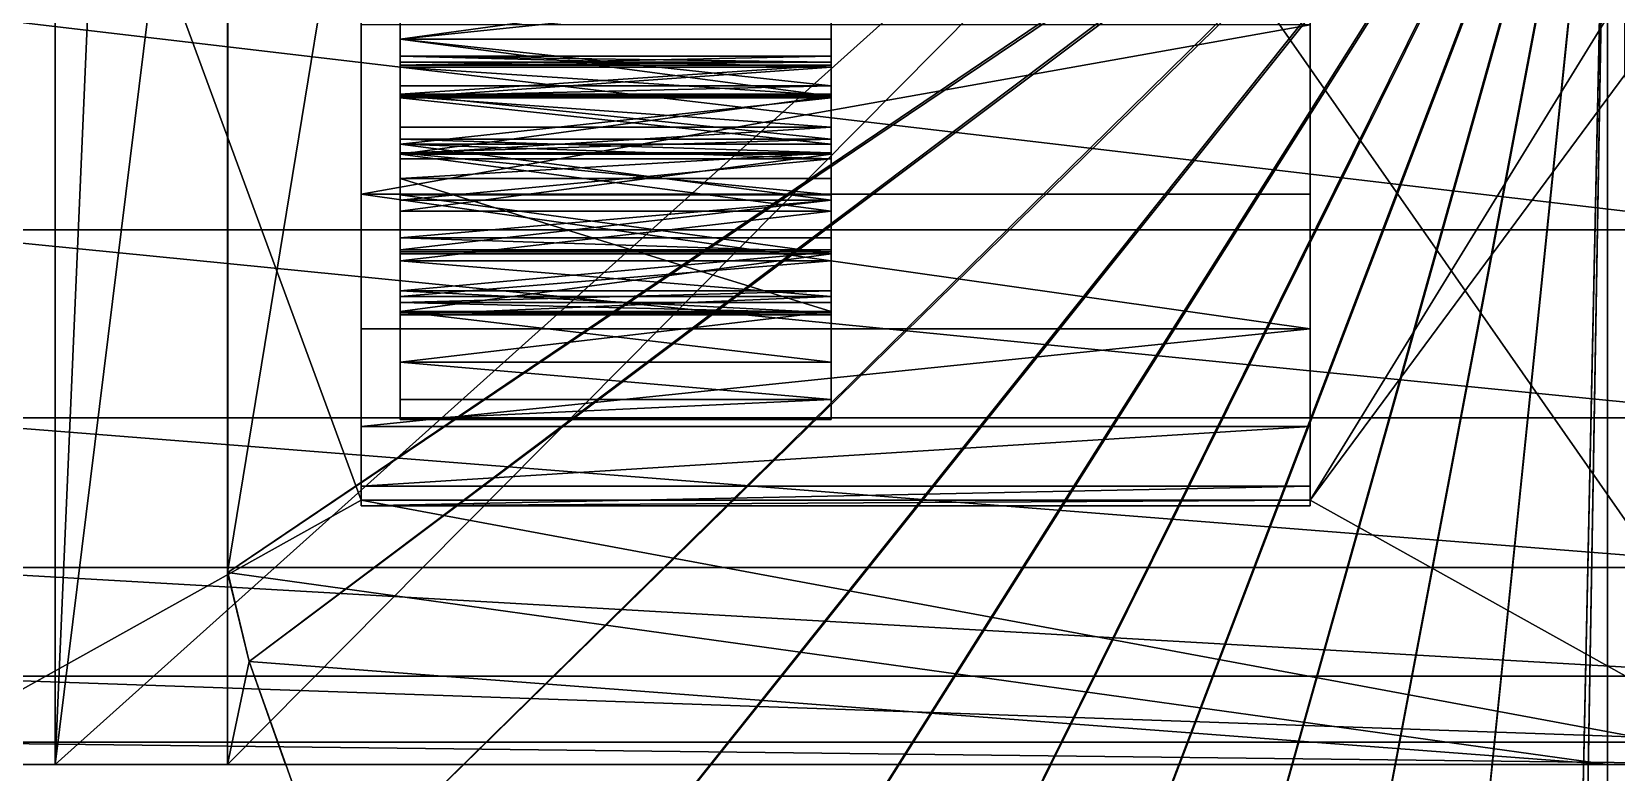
# Model space of a CAD drawing. Extents: x -30 to 83, y -53 to 60.
# Drawn here: x 40.73 to 59.1, y -40.09 to -31.5 of the extents above; entities that cross this region are included whole.
import ezdxf

# ---------------------------------------------------------------- set-up
doc = ezdxf.new("R2010")
doc.units = 0
doc.header["$MEASUREMENT"] = 0

msp = doc.modelspace()

# ---------------------------------------------------------------- linework, layer by layer
for points in [[(63.169998, -40), (-9.17, -40), (63.169998, 60)], [(-9.17, 60), (63.169998, 60), (-9.17, -40)], [(41, 60, 89), (41, 58, 70), (41, -40, 89)], [(41, -40, 89), (63, -40, 89), (41, 60, 89)], [(63, 60, 89), (41, 60, 89), (63, -40, 89)], [(59.002998, 60, 87.002998), (59.002998, -40, 87.002998), (42.998001, -37.775597, 87.002998)], [(42.998001, -37.775597, 87.002998), (42.998001, 60, 87.002998), (59.002998, 60, 87.002998)], [(42.998001, 60, 87.002998), (42.998001, -37.775597, 87.002998), (42.998001, 6.15, 70.998001)], [(59.002998, 60, 87.002998), (59.002998, 6.15, 70.998001), (59.002998, -40, 87.002998)], [(-7.187, 58, 2), (-7.187, -40, 2), (61.187, -40, 2)], [(61.187, 58, 2), (-7.187, 58, 2), (61.187, -40, 2)], [(41, 58, 70), (41, 58, 69), (41, -40, 69)], [(41, 58, 70), (41, -40, 69), (41, -40, 89)], [(41, 58, 69), (42.998001, 6.15, 69), (41, -40, 69)], [(61.187, 58, 69), (61.187, -40, 69), (59.002998, 6.15, 69)], [(42.998001, -23.855, 69), (41, -40, 69), (42.998001, 6.15, 69)], [(42.998001, 6.15, 70.998001), (42.998001, -37.775597, 87.002998), (42.998001, -23.855, 70.998001)], [(59.002998, -23.855, 69), (59.002998, 6.15, 69), (61.187, -40, 69)], [(59.002998, -23.855, 70.998001), (59.002998, -40, 87.002998), (59.002998, 6.15, 70.998001)], [(59, -27.003, 87), (43, -6.998, 87), (43, -37.774235, 87)], [(43, -6.998, 87), (43, -24.5, 74.002998), (43, -37.774235, 87)], [(45, -14.962997, 52.002998), (45, -32.268997, 51.228001), (45, -30.264, 55.716999)], [(45, -32.268997, 51.228001), (45, -14.962997, 52.002998), (45, -32.240997, 51.181)], [(45, -32.225998, 48.671001), (45, -14.962997, 52.002998), (45, -32.225998, 43.328999)], [(45, -31.890999, 49.276001), (45, -14.962997, 52.002998), (45, -32.225998, 48.671001)], [(45, -31.852997, 49.501999), (45, -14.962997, 52.002998), (45, -31.890999, 49.276001)], [(45, -31.782997, 49.957001), (45, -14.962997, 52.002998), (45, -31.852997, 49.501999)], [(45, -31.914001, 50.637001), (45, -14.962997, 52.002998), (45, -31.782997, 49.957001)], [(45, -31.914001, 50.637001), (45, -32.240997, 51.181), (45, -14.962997, 52.002998)], [(45, -31.890999, 42.723999), (45, -32.225998, 43.328999), (45, -14.962997, 52.002998)], [(45, -31.914001, 41.362999), (45, -14.962997, 52.002998), (45, -30.898003, 36.553001)], [(45, -31.782997, 42.042999), (45, -14.962997, 52.002998), (45, -31.914001, 41.362999)], [(45, -31.782997, 42.042999), (45, -31.890999, 42.723999), (45, -14.962997, 52.002998)], [(50, -31.782997, 42.042999), (50, -31.914001, 41.362999), (50, -14.962997, 39.998001)], [(50, -31.914001, 50.637001), (50, -14.962997, 39.998001), (50, -30.898003, 55.446999)], [(50, -14.962997, 39.998001), (50, -31.852997, 49.501999), (50, -31.890999, 49.276001)], [(50, -14.962997, 39.998001), (50, -31.890999, 49.276001), (50, -32.225998, 48.671001)], [(50, -31.782997, 49.957001), (50, -14.962997, 39.998001), (50, -31.914001, 50.637001)], [(50, -31.852997, 49.501999), (50, -14.962997, 39.998001), (50, -31.782997, 49.957001)], [(50, -14.962997, 39.998001), (50, -32.746002, 48.217999), (50, -32.225998, 43.328999)], [(50, -31.890999, 42.723999), (50, -14.962997, 39.998001), (50, -32.225998, 43.328999)], [(50, -32.225998, 48.671001), (50, -32.746002, 48.217999), (50, -14.962997, 39.998001)], [(50, -31.782997, 42.042999), (50, -14.962997, 39.998001), (50, -31.890999, 42.723999)], [(50, -31.914001, 41.362999), (50, -30.264, 36.283001), (50, -14.962997, 39.998001)], [(44.548996, -19.522129, 38.693001), (44.548996, -20.394131, 39.999001), (44.548996, -33.385128, 31.499001)], [(44.548996, -33.385128, 31.499001), (44.548996, -31.422131, 28.562), (44.548996, -19.522129, 38.693001)], [(55.553993, -19.522129, 38.693001), (55.553993, -33.385128, 31.499001), (55.553993, -20.394131, 39.999001)], [(55.553993, -33.385128, 31.499001), (55.553993, -19.522129, 38.693001), (55.553993, -31.422131, 28.562)], [(44.548996, -34.947128, 34.667), (44.548996, -33.385128, 31.499001), (44.548996, -20.394131, 39.999001)], [(44.548996, -20.394131, 39.999001), (44.548996, -21.08913, 41.407001), (44.548996, -34.947128, 34.667)], [(55.553993, -21.08913, 41.407001), (55.553993, -20.394131, 39.999001), (55.553993, -34.947128, 34.667)], [(55.553993, -33.385128, 31.499001), (55.553993, -34.947128, 34.667), (55.553993, -20.394131, 39.999001)], [(44.548996, -21.08913, 41.407001), (44.548996, -21.593128, 42.894001), (44.548996, -36.08213, 38.011002)], [(44.548996, -36.08213, 38.011002), (44.548996, -34.947128, 34.667), (44.548996, -21.08913, 41.407001)], [(55.553993, -34.947128, 34.667), (55.553993, -36.08213, 38.011002), (55.553993, -21.08913, 41.407001)], [(55.553993, -21.593128, 42.894001), (55.553993, -21.08913, 41.407001), (55.553993, -36.08213, 38.011002)], [(44.548996, -36.771133, 41.474998), (44.548996, -36.08213, 38.011002), (44.548996, -21.593128, 42.894001)], [(44.548996, -21.593128, 42.894001), (44.548996, -21.900131, 44.432999), (44.548996, -36.771133, 41.474998)], [(55.553993, -21.900131, 44.432999), (55.553993, -21.593128, 42.894001), (55.553993, -36.771133, 41.474998)], [(55.553993, -36.08213, 38.011002), (55.553993, -36.771133, 41.474998), (55.553993, -21.593128, 42.894001)], [(39.050995, -40, 45.998001), (44.548996, -36.936729, 45.998001), (39.050995, -22.001999, 45.998001)], [(44.548996, -22.001999, 45.998001), (39.050995, -22.001999, 45.998001), (44.548996, -36.936729, 45.998001)], [(44.548996, -36.936729, 45.998001), (44.548996, -37.002129, 45), (44.548996, -21.900131, 44.432999)], [(44.548996, -37.002129, 45), (44.548996, -36.771133, 41.474998), (44.548996, -21.900131, 44.432999)], [(44.548996, -36.936729, 45.998001), (44.548996, -21.900131, 44.432999), (44.548996, -22.001999, 45.998001)], [(55.553993, -36.771133, 41.474998), (55.553993, -37.002129, 45), (55.553993, -21.900131, 44.432999)], [(55.553993, -37.002129, 45), (55.553993, -36.936729, 45.998001), (55.553993, -21.900131, 44.432999)], [(55.553993, -22.001999, 45.998001), (55.553993, -21.900131, 44.432999), (55.553993, -36.936729, 45.998001)], [(55.553993, -22.001999, 45.998001), (55.553993, -36.936729, 45.998001), (59.203995, -31.00013, 45.998001)], [(59.002998, -23.855, 69), (61.187, -40, 69), (41, -40, 69)], [(42.998001, -23.855, 69), (59.002998, -23.855, 69), (41, -40, 69)], [(59.002998, -40, 70.998001), (59.002998, -23.855, 70.998001), (42.998001, -40, 70.998001)], [(59.002998, -23.855, 70.998001), (42.998001, -23.855, 70.998001), (42.998001, -40, 70.998001)], [(42.998001, -40, 70.998001), (42.998001, -23.855, 70.998001), (42.998001, -37.775597, 81.002998)], [(42.998001, -37.775597, 87.002998), (42.998001, -37.775597, 81.002998), (42.998001, -23.855, 70.998001)], [(59.002998, -40, 70.998001), (59.002998, -40, 87.002998), (59.002998, -23.855, 70.998001)], [(43, -24.827, 73.981003), (43, -37.774235, 87), (43, -24.5, 74.002998)], [(43, -25.148001, 73.917), (43, -37.774235, 87), (43, -24.827, 73.981003)], [(43, -25.458, 73.811996), (43, -37.774235, 87), (43, -25.148001, 73.917)], [(43, -37.774235, 87), (43, -25.458, 73.811996), (43, -25.750999, 73.667)], [(43, -37.774235, 87), (43, -25.750999, 73.667), (43, -26.023001, 73.485001)], [(43, -26.023001, 73.485001), (43, -26.27, 73.269997), (43, -37.774235, 87)], [(59, -27.003, 87), (59, -52.959476, 87), (59, -26.023001, 73.485001)], [(59, -26.27, 73.269997), (59, -26.023001, 73.485001), (59, -52.959476, 87)], [(43, -26.485001, 73.023003), (43, -37.774235, 87), (43, -26.27, 73.269997)], [(59, -26.485001, 73.023003), (59, -26.27, 73.269997), (59, -52.959476, 87)], [(43, -26.485001, 73.023003), (43, -26.667, 72.750999), (43, -37.774235, 87)], [(59, -26.667, 72.750999), (59, -26.485001, 73.023003), (59, -52.959476, 87)], [(43, -26.667, 72.750999), (43, -26.812, 72.458), (43, -37.774235, 87)], [(43, -37.774235, 71), (43, -37.774235, 87), (43, -26.812, 72.458)], [(43, -26.917, 72.148003), (43, -37.774235, 71), (43, -26.812, 72.458)], [(59, -26.812, 72.458), (59, -26.667, 72.750999), (59, -52.959476, 87)], [(59, -26.812, 72.458), (59, -52.959476, 87), (59, -26.917, 72.148003)], [(43, -26.981001, 71.827003), (43, -37.774235, 71), (43, -26.917, 72.148003)], [(43, -26.946508, 71), (59, -26.946508, 71), (43, -37.774235, 71)], [(43.250999, -38.805, 71), (43, -37.774235, 71), (59, -26.946508, 71)], [(43, -26.946508, 71), (43, -37.774235, 71), (43, -26.981001, 71.172997)], [(43, -27.003, 71.5), (43, -26.981001, 71.172997), (43, -37.774235, 71)], [(43, -27.003, 71.5), (43, -37.774235, 71), (43, -26.981001, 71.827003)], [(43, -37.774235, 87), (43.250999, -38.805, 87), (59, -27.003, 87)], [(44.206001, -41.502998, 71), (43.250999, -38.805, 71), (59, -26.946508, 71)], [(43.250999, -38.805, 87), (44.206001, -41.502998, 87), (59, -27.003, 87)], [(44.206001, -41.502998, 71), (59, -26.946508, 71), (45.405998, -44.005001, 71)], [(44.206001, -41.502998, 87), (45.405998, -44.005001, 87), (59, -27.003, 87)], [(45.405998, -44.005001, 71), (59, -26.946508, 71), (46.830002, -46.266998, 71)], [(45.405998, -44.005001, 87), (46.830002, -46.266998, 87), (59, -27.003, 87)], [(48.452999, -48.250999, 71), (46.830002, -46.266998, 71), (59, -26.946508, 71)], [(46.830002, -46.266998, 87), (48.452999, -48.250999, 87), (59, -27.003, 87)], [(48.452999, -48.250999, 71), (59, -26.946508, 71), (50.249001, -49.923, 71)], [(50.249001, -49.923, 87), (59, -27.003, 87), (48.452999, -48.250999, 87)], [(50.249001, -49.923, 71), (59, -26.946508, 71), (52.184998, -51.254002, 71)], [(50.249001, -49.923, 87), (52.184998, -51.254002, 87), (59, -27.003, 87)], [(52.184998, -51.254002, 71), (59, -26.946508, 71), (54.230003, -52.221001, 71)], [(52.184998, -51.254002, 87), (54.230003, -52.221001, 87), (59, -27.003, 87)], [(54.230003, -52.221001, 71), (59, -26.946508, 71), (56.348, -52.807999, 71)], [(54.230003, -52.221001, 87), (56.348, -52.807999, 87), (59, -27.003, 87)], [(58.447327, -53, 71), (56.348, -52.807999, 71), (59, -26.946508, 71)], [(58.447327, -53, 87), (59, -27.003, 87), (56.348, -52.807999, 87)], [(58.556694, -53, 71), (58.447327, -53, 71), (59, -26.946508, 71)], [(58.556694, -53, 87), (59, -27.003, 87), (58.447327, -53, 87)], [(59, -52.959476, 71), (58.556694, -53, 71), (59, -26.946508, 71)], [(59, -52.959476, 87), (59, -27.003, 87), (58.556694, -53, 87)], [(59, -26.981001, 71.827003), (59, -26.917, 72.148003), (59, -52.959476, 71)], [(59, -52.959476, 71), (59, -26.917, 72.148003), (59, -52.959476, 87)], [(59, -52.959476, 71), (59, -26.946508, 71), (59, -26.981001, 71.172997)], [(59, -27.003, 71.5), (59, -26.981001, 71.827003), (59, -52.959476, 71)], [(59, -26.981001, 71.172997), (59, -27.003, 71.5), (59, -52.959476, 71)], [(45, -30.898003, 55.446999), (45, -30.264, 55.716999), (45, -32.268997, 51.228001)], [(50, -30.264, 36.283001), (50, -31.914001, 41.362999), (50, -30.898003, 36.553001)], [(45, -31.067001, 55.438999), (45, -30.898003, 55.446999), (45, -32.268997, 51.228001)], [(45, -30.898003, 36.553001), (45, -31.588997, 36.588001), (45, -32.806999, 40.337002)], [(45, -32.268997, 40.771999), (45, -30.898003, 36.553001), (45, -32.806999, 40.337002)], [(45, -32.268997, 40.771999), (45, -31.914001, 41.362999), (45, -30.898003, 36.553001)], [(45, -30.898003, 36.553001), (50, -30.898003, 36.553001), (45, -31.588997, 36.588001)], [(45, -31.588997, 36.588001), (50, -30.898003, 36.553001), (50, -31.588997, 36.588001)], [(50, -30.898003, 55.446999), (50, -31.067001, 55.438999), (50, -32.268997, 51.228001)], [(50, -32.268997, 51.228001), (50, -32.240997, 51.181), (50, -30.898003, 55.446999)], [(50, -32.240997, 51.181), (50, -31.914001, 50.637001), (50, -30.898003, 55.446999)], [(50, -32.268997, 40.771999), (50, -32.806999, 40.337002), (50, -30.898003, 36.553001)], [(50, -32.268997, 40.771999), (50, -30.898003, 36.553001), (50, -31.914001, 41.362999)], [(50, -30.898003, 36.553001), (50, -32.806999, 40.337002), (50, -31.588997, 36.588001)], [(59.203995, -32, 45.998001), (59.203995, -31.00013, 45.998001), (55.553993, -36.936729, 45.998001)], [(39.050995, -33.800129, 27.737), (39.050995, -31.213131, 24.787001), (61.050995, -33.800129, 27.737)], [(61.050995, -31.213131, 24.787001), (61.050995, -33.800129, 27.737), (39.050995, -31.213131, 24.787001)], [(45, -31.588997, 55.411999), (45, -31.067001, 55.438999), (45, -32.268997, 51.228001)], [(50, -31.067001, 55.438999), (45, -31.067001, 55.438999), (45, -31.588997, 55.411999)], [(50, -31.067001, 55.438999), (45, -31.588997, 55.411999), (50, -31.588997, 55.411999)], [(50, -31.067001, 55.438999), (50, -31.588997, 55.411999), (50, -32.268997, 51.228001)], [(44.548996, -33.385128, 31.499001), (55.553993, -33.385128, 31.499001), (55.553993, -31.422131, 28.562)], [(44.548996, -33.385128, 31.499001), (55.553993, -31.422131, 28.562), (44.548996, -31.422131, 28.562)], [(45, -32.806999, 51.662998), (45, -33.455002, 51.896), (45, -31.588997, 55.411999)], [(45, -32.249001, 55.605), (45, -31.588997, 55.411999), (45, -33.455002, 51.896)], [(45, -32.806999, 51.662998), (45, -31.588997, 55.411999), (45, -32.268997, 51.228001)], [(45, -32.973999, 40.276001), (45, -31.588997, 36.588001), (45, -32.128998, 36.431)], [(45, -32.973999, 40.276001), (45, -32.806999, 40.337002), (45, -31.588997, 36.588001)], [(45, -31.588997, 55.411999), (45, -32.249001, 55.605), (50, -32.249001, 55.605)], [(45, -31.588997, 55.411999), (50, -32.249001, 55.605), (50, -31.588997, 55.411999)], [(45, -31.588997, 36.588001), (50, -31.588997, 36.588001), (50, -32.128998, 36.431)], [(45, -31.588997, 36.588001), (50, -32.128998, 36.431), (45, -32.128998, 36.431)], [(50, -31.588997, 55.411999), (50, -32.249001, 55.605), (50, -33.455002, 51.896)], [(50, -33.455002, 51.896), (50, -32.806999, 51.662998), (50, -31.588997, 55.411999)], [(50, -32.806999, 51.662998), (50, -32.268997, 51.228001), (50, -31.588997, 55.411999)], [(50, -32.973999, 40.276001), (50, -31.588997, 36.588001), (50, -32.806999, 40.337002)], [(50, -31.588997, 36.588001), (50, -32.973999, 40.276001), (50, -32.128998, 36.431)], [(45, -31.782997, 49.957001), (45, -31.852997, 49.501999), (50, -31.852997, 49.501999)], [(45, -31.782997, 49.957001), (50, -31.852997, 49.501999), (50, -31.782997, 49.957001)], [(50, -31.914001, 50.637001), (45, -31.914001, 50.637001), (45, -31.782997, 49.957001)], [(50, -31.914001, 50.637001), (45, -31.782997, 49.957001), (50, -31.782997, 49.957001)], [(45, -31.782997, 42.042999), (45, -31.914001, 41.362999), (50, -31.914001, 41.362999)], [(45, -31.782997, 42.042999), (50, -31.914001, 41.362999), (50, -31.782997, 42.042999)], [(45, -31.890999, 42.723999), (45, -31.782997, 42.042999), (50, -31.782997, 42.042999)], [(45, -31.890999, 42.723999), (50, -31.782997, 42.042999), (50, -31.890999, 42.723999)], [(50, -31.852997, 49.501999), (45, -31.852997, 49.501999), (45, -31.890999, 49.276001)], [(50, -31.852997, 49.501999), (45, -31.890999, 49.276001), (50, -31.890999, 49.276001)], [(50, -31.890999, 49.276001), (45, -31.890999, 49.276001), (45, -32.225998, 48.671001)], [(50, -31.890999, 49.276001), (45, -32.225998, 48.671001), (50, -32.225998, 48.671001)], [(45, -32.225998, 43.328999), (45, -31.890999, 42.723999), (50, -31.890999, 42.723999)], [(45, -32.225998, 43.328999), (50, -31.890999, 42.723999), (50, -32.225998, 43.328999)], [(50, -32.240997, 51.181), (45, -32.240997, 51.181), (45, -31.914001, 50.637001)], [(50, -32.240997, 51.181), (45, -31.914001, 50.637001), (50, -31.914001, 50.637001)], [(50, -31.914001, 41.362999), (45, -31.914001, 41.362999), (45, -32.268997, 40.771999)], [(50, -31.914001, 41.362999), (45, -32.268997, 40.771999), (50, -32.268997, 40.771999)], [(45, -32.249001, 36.395), (45, -33.455002, 40.104), (45, -32.128998, 36.431)], [(45, -32.973999, 40.276001), (45, -32.128998, 36.431), (45, -33.455002, 40.104)], [(50, -32.128998, 36.431), (50, -32.249001, 36.395), (45, -32.249001, 36.395)], [(50, -32.128998, 36.431), (45, -32.249001, 36.395), (45, -32.128998, 36.431)], [(50, -33.455002, 40.104), (50, -32.128998, 36.431), (50, -32.973999, 40.276001)], [(50, -32.128998, 36.431), (50, -33.455002, 40.104), (50, -32.249001, 36.395)], [(55.553993, -36.936729, 45.998001), (61.050995, -40, 45.998001), (59.203995, -32, 45.998001)], [(45, -32.746002, 48.217999), (45, -32.225998, 48.671001), (45, -32.225998, 43.328999)], [(45, -32.225998, 43.328999), (45, -32.746002, 43.782001), (45, -32.746002, 48.217999)], [(45, -32.225998, 48.671001), (45, -32.746002, 48.217999), (50, -32.746002, 48.217999)], [(45, -32.225998, 48.671001), (50, -32.746002, 48.217999), (50, -32.225998, 48.671001)], [(45, -32.225998, 43.328999), (50, -32.225998, 43.328999), (50, -32.746002, 43.782001)], [(45, -32.225998, 43.328999), (50, -32.746002, 43.782001), (45, -32.746002, 43.782001)], [(45, -32.268997, 51.228001), (45, -32.240997, 51.181), (50, -32.240997, 51.181)], [(45, -32.268997, 51.228001), (50, -32.240997, 51.181), (50, -32.268997, 51.228001)], [(45, -32.249001, 55.605), (45, -33.455002, 51.896), (45, -32.610001, 55.655998)], [(45, -32.920998, 36.300999), (45, -34.031998, 39.797001), (45, -32.249001, 36.395)], [(45, -33.455002, 40.104), (45, -32.249001, 36.395), (45, -34.031998, 39.797001)], [(45, -32.249001, 55.605), (45, -32.610001, 55.655998), (50, -32.610001, 55.655998)], [(45, -32.249001, 55.605), (50, -32.610001, 55.655998), (50, -32.249001, 55.605)], [(50, -32.249001, 36.395), (50, -32.920998, 36.300999), (45, -32.920998, 36.300999)], [(50, -32.249001, 36.395), (45, -32.920998, 36.300999), (45, -32.249001, 36.395)], [(50, -32.806999, 51.662998), (45, -32.806999, 51.662998), (50, -32.268997, 51.228001)], [(45, -32.268997, 51.228001), (50, -32.268997, 51.228001), (45, -32.806999, 51.662998)], [(45, -32.806999, 40.337002), (50, -32.806999, 40.337002), (45, -32.268997, 40.771999)], [(50, -32.268997, 40.771999), (45, -32.268997, 40.771999), (50, -32.806999, 40.337002)], [(50, -32.746002, 43.782001), (50, -32.225998, 43.328999), (50, -32.746002, 48.217999)], [(50, -32.249001, 55.605), (50, -32.610001, 55.655998), (50, -33.455002, 51.896)], [(50, -34.031998, 39.797001), (50, -32.249001, 36.395), (50, -33.455002, 40.104)], [(50, -32.249001, 36.395), (50, -34.031998, 39.797001), (50, -32.920998, 36.300999)], [(45, -32.920998, 55.699001), (45, -32.610001, 55.655998), (45, -33.893997, 52.127998)], [(45, -33.455002, 51.896), (45, -33.893997, 52.127998), (45, -32.610001, 55.655998)], [(50, -32.610001, 55.655998), (45, -32.610001, 55.655998), (45, -32.920998, 55.699001)], [(50, -32.610001, 55.655998), (45, -32.920998, 55.699001), (50, -32.920998, 55.699001)], [(50, -32.920998, 55.699001), (50, -33.893997, 52.127998), (50, -32.610001, 55.655998)], [(50, -33.893997, 52.127998), (50, -33.455002, 51.896), (50, -32.610001, 55.655998)], [(45, -32.904999, 48.157001), (45, -32.746002, 48.217999), (45, -32.746002, 43.782001)], [(45, -32.904999, 43.842999), (45, -32.904999, 48.157001), (45, -32.746002, 43.782001)], [(45, -32.746002, 48.217999), (45, -32.904999, 48.157001), (50, -32.904999, 48.157001)], [(45, -32.746002, 48.217999), (50, -32.904999, 48.157001), (50, -32.746002, 48.217999)], [(50, -32.746002, 43.782001), (50, -32.904999, 43.842999), (45, -32.904999, 43.842999)], [(50, -32.746002, 43.782001), (45, -32.904999, 43.842999), (45, -32.746002, 43.782001)], [(45, -32.806999, 51.662998), (50, -32.806999, 51.662998), (50, -33.455002, 51.896)], [(45, -32.806999, 51.662998), (50, -33.455002, 51.896), (45, -33.455002, 51.896)], [(45, -32.806999, 40.337002), (45, -32.973999, 40.276001), (50, -32.973999, 40.276001)], [(45, -32.806999, 40.337002), (50, -32.973999, 40.276001), (50, -32.806999, 40.337002)], [(50, -32.746002, 48.217999), (50, -32.904999, 48.157001), (50, -32.904999, 43.842999)], [(50, -32.904999, 43.842999), (50, -32.746002, 43.782001), (50, -32.746002, 48.217999)], [(45, -32.904999, 48.157001), (45, -32.904999, 43.842999), (45, -33.205002, 43.958)], [(45, -32.904999, 48.157001), (45, -33.205002, 43.958), (45, -33.391998, 47.970001)], [(45, -32.904999, 48.157001), (45, -33.391998, 47.970001), (50, -33.391998, 47.970001)], [(45, -32.904999, 48.157001), (50, -33.391998, 47.970001), (50, -32.904999, 48.157001)], [(50, -32.904999, 43.842999), (50, -33.205002, 43.958), (45, -33.205002, 43.958)], [(50, -32.904999, 43.842999), (45, -33.205002, 43.958), (45, -32.904999, 43.842999)], [(45, -33.583, 55.556999), (45, -32.920998, 55.699001), (45, -33.893997, 52.127998)], [(45, -32.920998, 36.300999), (45, -33.583, 36.443001), (45, -34.642998, 38.944)], [(45, -32.920998, 36.300999), (45, -34.642998, 38.944), (45, -34.506996, 39.283001)], [(45, -34.031998, 39.797001), (45, -32.920998, 36.300999), (45, -34.054001, 39.786999)], [(45, -34.506996, 39.283001), (45, -34.054001, 39.786999), (45, -32.920998, 36.300999)], [(50, -33.583, 55.556999), (50, -32.920998, 55.699001), (45, -33.583, 55.556999)], [(45, -32.920998, 55.699001), (45, -33.583, 55.556999), (50, -32.920998, 55.699001)], [(50, -33.583, 36.443001), (45, -32.920998, 36.300999), (50, -32.920998, 36.300999)], [(50, -33.583, 36.443001), (45, -33.583, 36.443001), (45, -32.920998, 36.300999)], [(50, -32.973999, 40.276001), (45, -32.973999, 40.276001), (45, -33.455002, 40.104)], [(50, -32.973999, 40.276001), (45, -33.455002, 40.104), (50, -33.455002, 40.104)], [(50, -33.391998, 47.970001), (50, -33.205002, 43.958), (50, -32.904999, 48.157001)], [(50, -33.205002, 43.958), (50, -32.904999, 43.842999), (50, -32.904999, 48.157001)], [(50, -32.920998, 55.699001), (50, -33.583, 55.556999), (50, -33.893997, 52.127998)], [(50, -33.583, 36.443001), (50, -32.920998, 36.300999), (50, -34.031998, 39.797001)], [(45, -33.205002, 43.895), (45, -34.747002, 44.167999), (45, -33.205002, 43.958)], [(45, -35.334, 47.493), (45, -33.205002, 43.958), (45, -35.768997, 46.974998)], [(45, -34.747002, 47.832001), (45, -33.205002, 43.958), (45, -35.334, 47.493)], [(45, -34.079002, 47.950001), (45, -33.205002, 43.958), (45, -34.747002, 47.832001)], [(45, -33.391998, 47.970001), (45, -33.205002, 43.958), (45, -34.079002, 47.950001)], [(45, -35.768997, 46.974998), (45, -33.205002, 43.958), (45, -36, 46.339001)], [(45, -34.747002, 44.167999), (45, -36, 45.660999), (45, -33.205002, 43.958)], [(45, -36, 46.339001), (45, -33.205002, 43.958), (45, -36, 45.660999)], [(50, -34.747002, 44.167999), (45, -33.205002, 43.895), (50, -33.205002, 43.895)], [(45, -33.205002, 43.958), (50, -33.205002, 43.958), (50, -33.205002, 43.895)], [(45, -33.205002, 43.958), (50, -33.205002, 43.895), (45, -33.205002, 43.895)], [(50, -34.747002, 44.167999), (45, -34.747002, 44.167999), (45, -33.205002, 43.895)], [(50, -33.391998, 47.970001), (50, -34.079002, 47.950001), (50, -33.205002, 43.958)], [(50, -34.747002, 44.167999), (50, -33.205002, 43.958), (50, -34.079002, 47.950001)], [(50, -33.205002, 43.895), (50, -33.205002, 43.958), (50, -34.747002, 44.167999)], [(55.553993, -33.385128, 31.499001), (44.548996, -33.385128, 31.499001), (55.553993, -34.947128, 34.667)], [(44.548996, -34.947128, 34.667), (55.553993, -34.947128, 34.667), (44.548996, -33.385128, 31.499001)], [(50, -33.391998, 47.970001), (45, -33.391998, 47.970001), (50, -34.079002, 47.950001)], [(45, -33.391998, 47.970001), (45, -34.079002, 47.950001), (50, -34.079002, 47.950001)], [(45, -33.455002, 51.896), (50, -33.455002, 51.896), (45, -33.893997, 52.127998)], [(50, -33.455002, 51.896), (50, -33.893997, 52.127998), (45, -33.893997, 52.127998)], [(45, -33.455002, 40.104), (45, -34.031998, 39.797001), (50, -33.455002, 40.104)], [(50, -34.031998, 39.797001), (50, -33.455002, 40.104), (45, -34.031998, 39.797001)], [(45, -34.157997, 55.199001), (45, -33.583, 55.556999), (45, -33.893997, 52.127998)], [(45, -34.157997, 36.800999), (45, -34.573997, 37.334999), (45, -33.583, 36.443001)], [(45, -34.573997, 37.334999), (45, -34.783997, 37.979), (45, -33.583, 36.443001)], [(45, -34.783997, 37.979), (45, -34.761002, 38.654999), (45, -33.583, 36.443001)], [(45, -34.761002, 38.654999), (45, -34.642998, 38.944), (45, -33.583, 36.443001)], [(50, -33.583, 55.556999), (45, -33.583, 55.556999), (45, -34.157997, 55.199001)], [(50, -33.583, 55.556999), (45, -34.157997, 55.199001), (50, -34.157997, 55.199001)], [(50, -33.583, 36.443001), (50, -34.157997, 36.800999), (45, -34.157997, 36.800999)], [(50, -33.583, 36.443001), (45, -34.157997, 36.800999), (45, -33.583, 36.443001)], [(50, -34.157997, 36.800999), (50, -33.583, 36.443001), (50, -34.031998, 39.797001)], [(50, -34.157997, 55.199001), (50, -33.893997, 52.127998), (50, -33.583, 55.556999)], [(39.050995, -33.800129, 27.737), (61.050995, -33.800129, 27.737), (61.050995, -35.981129, 31)], [(39.050995, -35.981129, 31), (39.050995, -33.800129, 27.737), (61.050995, -35.981129, 31)], [(45, -34.054001, 52.213001), (45, -34.506996, 52.716999), (45, -33.893997, 52.127998)], [(45, -34.506996, 52.716999), (45, -34.761002, 53.345001), (45, -33.893997, 52.127998)], [(45, -33.893997, 52.127998), (45, -34.761002, 53.345001), (45, -34.783997, 54.021)], [(45, -33.893997, 52.127998), (45, -34.783997, 54.021), (45, -34.573997, 54.665001)], [(45, -33.893997, 52.127998), (45, -34.573997, 54.665001), (45, -34.157997, 55.199001)], [(45, -33.893997, 52.127998), (50, -33.893997, 52.127998), (50, -34.054001, 52.213001)], [(45, -33.893997, 52.127998), (50, -34.054001, 52.213001), (45, -34.054001, 52.213001)], [(50, -34.054001, 52.213001), (50, -33.893997, 52.127998), (50, -34.573997, 54.665001)], [(50, -34.157997, 55.199001), (50, -34.573997, 54.665001), (50, -33.893997, 52.127998)], [(45, -34.031998, 39.797001), (45, -34.054001, 39.786999), (50, -34.054001, 39.786999)], [(45, -34.031998, 39.797001), (50, -34.054001, 39.786999), (50, -34.031998, 39.797001)], [(45, -34.506996, 52.716999), (45, -34.054001, 52.213001), (50, -34.054001, 52.213001)], [(45, -34.506996, 52.716999), (50, -34.054001, 52.213001), (50, -34.506996, 52.716999)], [(45, -34.054001, 39.786999), (45, -34.506996, 39.283001), (50, -34.054001, 39.786999)], [(45, -34.506996, 39.283001), (50, -34.506996, 39.283001), (50, -34.054001, 39.786999)], [(50, -34.079002, 47.950001), (45, -34.079002, 47.950001), (45, -34.747002, 47.832001)], [(50, -34.079002, 47.950001), (45, -34.747002, 47.832001), (50, -34.747002, 47.832001)], [(45, -34.157997, 55.199001), (45, -34.573997, 54.665001), (50, -34.573997, 54.665001)], [(45, -34.157997, 55.199001), (50, -34.573997, 54.665001), (50, -34.157997, 55.199001)], [(45, -34.573997, 37.334999), (45, -34.157997, 36.800999), (50, -34.157997, 36.800999)], [(45, -34.573997, 37.334999), (50, -34.157997, 36.800999), (50, -34.573997, 37.334999)], [(50, -34.054001, 39.786999), (50, -34.506996, 39.283001), (50, -34.031998, 39.797001)], [(50, -34.506996, 39.283001), (50, -34.642998, 38.944), (50, -34.031998, 39.797001)], [(50, -34.031998, 39.797001), (50, -34.642998, 38.944), (50, -34.783997, 37.979)], [(50, -34.031998, 39.797001), (50, -34.783997, 37.979), (50, -34.573997, 37.334999)], [(50, -34.031998, 39.797001), (50, -34.573997, 37.334999), (50, -34.157997, 36.800999)], [(50, -34.506996, 52.716999), (50, -34.054001, 52.213001), (50, -34.573997, 54.665001)], [(50, -35.334, 44.507), (50, -34.079002, 47.950001), (50, -35.768997, 45.025002)], [(50, -34.747002, 44.167999), (50, -34.079002, 47.950001), (50, -35.334, 44.507)], [(50, -36, 45.660999), (50, -35.768997, 45.025002), (50, -34.079002, 47.950001)], [(50, -36, 45.660999), (50, -34.079002, 47.950001), (50, -34.747002, 47.832001)], [(50, -34.761002, 53.345001), (45, -34.761002, 53.345001), (45, -34.506996, 52.716999)], [(50, -34.761002, 53.345001), (45, -34.506996, 52.716999), (50, -34.506996, 52.716999)], [(50, -34.506996, 39.283001), (45, -34.506996, 39.283001), (45, -34.642998, 38.944)], [(50, -34.506996, 39.283001), (45, -34.642998, 38.944), (50, -34.642998, 38.944)], [(50, -34.761002, 53.345001), (50, -34.506996, 52.716999), (50, -34.783997, 54.021)], [(50, -34.573997, 54.665001), (50, -34.783997, 54.021), (50, -34.506996, 52.716999)], [(50, -34.573997, 54.665001), (45, -34.573997, 54.665001), (45, -34.783997, 54.021)], [(50, -34.573997, 54.665001), (45, -34.783997, 54.021), (50, -34.783997, 54.021)], [(45, -34.783997, 37.979), (45, -34.573997, 37.334999), (50, -34.573997, 37.334999)], [(45, -34.783997, 37.979), (50, -34.573997, 37.334999), (50, -34.783997, 37.979)], [(45, -34.642998, 38.944), (45, -34.761002, 38.654999), (50, -34.761002, 38.654999)], [(45, -34.642998, 38.944), (50, -34.761002, 38.654999), (50, -34.642998, 38.944)], [(50, -34.761002, 38.654999), (50, -34.783997, 37.979), (50, -34.642998, 38.944)], [(45, -35.334, 44.507), (45, -36, 45.660999), (45, -34.747002, 44.167999)], [(45, -34.747002, 47.832001), (45, -35.334, 47.493), (50, -35.334, 47.493)], [(45, -34.747002, 47.832001), (50, -35.334, 47.493), (50, -34.747002, 47.832001)], [(50, -34.747002, 44.167999), (50, -35.334, 44.507), (45, -35.334, 44.507)], [(50, -34.747002, 44.167999), (45, -35.334, 44.507), (45, -34.747002, 44.167999)], [(50, -34.783997, 54.021), (45, -34.783997, 54.021), (45, -34.761002, 53.345001)], [(50, -34.783997, 54.021), (45, -34.761002, 53.345001), (50, -34.761002, 53.345001)], [(50, -34.761002, 38.654999), (45, -34.761002, 38.654999), (45, -34.783997, 37.979)], [(50, -34.761002, 38.654999), (45, -34.783997, 37.979), (50, -34.783997, 37.979)], [(50, -35.334, 47.493), (50, -36, 46.339001), (50, -34.747002, 47.832001)], [(50, -36, 45.660999), (50, -34.747002, 47.832001), (50, -36, 46.339001)], [(44.548996, -36.08213, 38.011002), (55.553993, -36.08213, 38.011002), (55.553993, -34.947128, 34.667)], [(44.548996, -36.08213, 38.011002), (55.553993, -34.947128, 34.667), (44.548996, -34.947128, 34.667)], [(45, -35.768997, 45.025002), (45, -36, 45.660999), (45, -35.334, 44.507)], [(45, -35.334, 47.493), (45, -35.768997, 46.974998), (50, -35.768997, 46.974998)], [(45, -35.334, 47.493), (50, -35.768997, 46.974998), (50, -35.334, 47.493)], [(50, -35.768997, 45.025002), (45, -35.768997, 45.025002), (45, -35.334, 44.507)], [(50, -35.768997, 45.025002), (45, -35.334, 44.507), (50, -35.334, 44.507)], [(50, -35.768997, 46.974998), (50, -36, 46.339001), (50, -35.334, 47.493)], [(50, -35.768997, 46.974998), (45, -35.768997, 46.974998), (45, -36, 46.339001)], [(50, -35.768997, 46.974998), (45, -36, 46.339001), (50, -36, 46.339001)], [(45, -36, 45.660999), (45, -35.768997, 45.025002), (50, -35.768997, 45.025002)], [(45, -36, 45.660999), (50, -35.768997, 45.025002), (50, -36, 45.660999)], [(39.050995, -35.981129, 31), (61.050995, -35.981129, 31), (61.050995, -37.716133, 34.519001)], [(39.050995, -37.716133, 34.519001), (39.050995, -35.981129, 31), (61.050995, -37.716133, 34.519001)], [(50, -36, 46.339001), (45, -36, 46.339001), (45, -36, 45.660999)], [(50, -36, 46.339001), (45, -36, 45.660999), (50, -36, 45.660999)], [(44.548996, -36.771133, 41.474998), (55.553993, -36.771133, 41.474998), (55.553993, -36.08213, 38.011002)], [(44.548996, -36.771133, 41.474998), (55.553993, -36.08213, 38.011002), (44.548996, -36.08213, 38.011002)], [(44.548996, -37.002129, 45), (55.553993, -37.002129, 45), (55.553993, -36.771133, 41.474998)], [(44.548996, -37.002129, 45), (55.553993, -36.771133, 41.474998), (44.548996, -36.771133, 41.474998)], [(39.050995, -40, 45.998001), (61.050995, -40, 45.998001), (44.548996, -36.936729, 45.998001)], [(44.548996, -36.936729, 45.998001), (61.050995, -40, 45.998001), (55.553993, -36.936729, 45.998001)], [(55.553993, -36.936729, 45.998001), (55.553993, -37.002129, 45), (44.548996, -37.002129, 45)], [(55.553993, -36.936729, 45.998001), (44.548996, -37.002129, 45), (44.548996, -36.936729, 45.998001)], [(61.050995, -38.978127, 38.235001), (39.050995, -38.978127, 38.235001), (39.050995, -37.716133, 34.519001)], [(61.050995, -38.978127, 38.235001), (39.050995, -37.716133, 34.519001), (61.050995, -37.716133, 34.519001)], [(43.249001, -38.806, 87.002998), (43.249001, -38.806, 81.002998), (42.998001, -37.775597, 81.002998)], [(43.249001, -38.806, 87.002998), (42.998001, -37.775597, 81.002998), (42.998001, -37.775597, 87.002998)], [(42.998001, -37.775597, 81.002998), (43.249001, -38.806, 81.002998), (42.998001, -40, 81.002998)], [(43.249001, -38.806, 87.002998), (42.998001, -37.775597, 87.002998), (59.002998, -40, 87.002998)], [(42.998001, -40, 70.998001), (42.998001, -37.775597, 81.002998), (42.998001, -40, 81.002998)], [(43.250999, -38.805, 71), (43.250999, -38.805, 87), (43, -37.774235, 87)], [(43.250999, -38.805, 71), (43, -37.774235, 87), (43, -37.774235, 71)], [(43.671478, -40, 81.002998), (42.998001, -40, 81.002998), (43.249001, -38.806, 81.002998)], [(43.671478, -40, 81.002998), (43.249001, -38.806, 81.002998), (43.249001, -38.806, 87.002998)], [(43.671478, -40, 81.002998), (43.249001, -38.806, 87.002998), (43.671478, -40, 87.002998)], [(43.671478, -40, 87.002998), (43.249001, -38.806, 87.002998), (59.002998, -40, 87.002998)], [(44.206001, -41.502998, 71), (44.206001, -41.502998, 87), (43.250999, -38.805, 87)], [(44.206001, -41.502998, 71), (43.250999, -38.805, 87), (43.250999, -38.805, 71)], [(61.050995, -39.743126, 42.084), (39.050995, -39.743126, 42.084), (39.050995, -38.978127, 38.235001)], [(61.050995, -39.743126, 42.084), (39.050995, -38.978127, 38.235001), (61.050995, -38.978127, 38.235001)], [(61.050995, -40, 45.998001), (39.050995, -40, 45.998001), (39.050995, -39.743126, 42.084)], [(61.050995, -40, 45.998001), (39.050995, -39.743126, 42.084), (61.050995, -39.743126, 42.084)], [(-9.17, -40), (63.169998, -40), (-7.187, -40, 2)], [(61.187, -40, 2), (-7.187, -40, 2), (63.169998, -40)], [(42.998001, -40, 70.998001), (41, -40, 69), (59.002998, -40, 70.998001)], [(43.671478, -40, 87.002998), (59.002998, -40, 87.002998), (41, -40, 89)], [(63, -40, 89), (41, -40, 89), (59.002998, -40, 87.002998)], [(61.187, -40, 69), (59.002998, -40, 70.998001), (41, -40, 69)], [(42.998001, -40, 70.998001), (42.998001, -40, 81.002998), (41, -40, 69)], [(41, -40, 89), (41, -40, 69), (42.998001, -40, 81.002998)], [(41, -40, 89), (42.998001, -40, 81.002998), (43.671478, -40, 87.002998)], [(42.998001, -40, 81.002998), (43.671478, -40, 81.002998), (43.671478, -40, 87.002998)], [(61.187, -40, 69), (63, -40, 70), (59.002998, -40, 70.998001)], [(59.002998, -40, 87.002998), (59.002998, -40, 70.998001), (63, -40, 70)], [(63, -40, 70), (63, -40, 89), (59.002998, -40, 87.002998)]]:
    msp.add_3dface(points)

doc.saveas('drawing.dxf')
